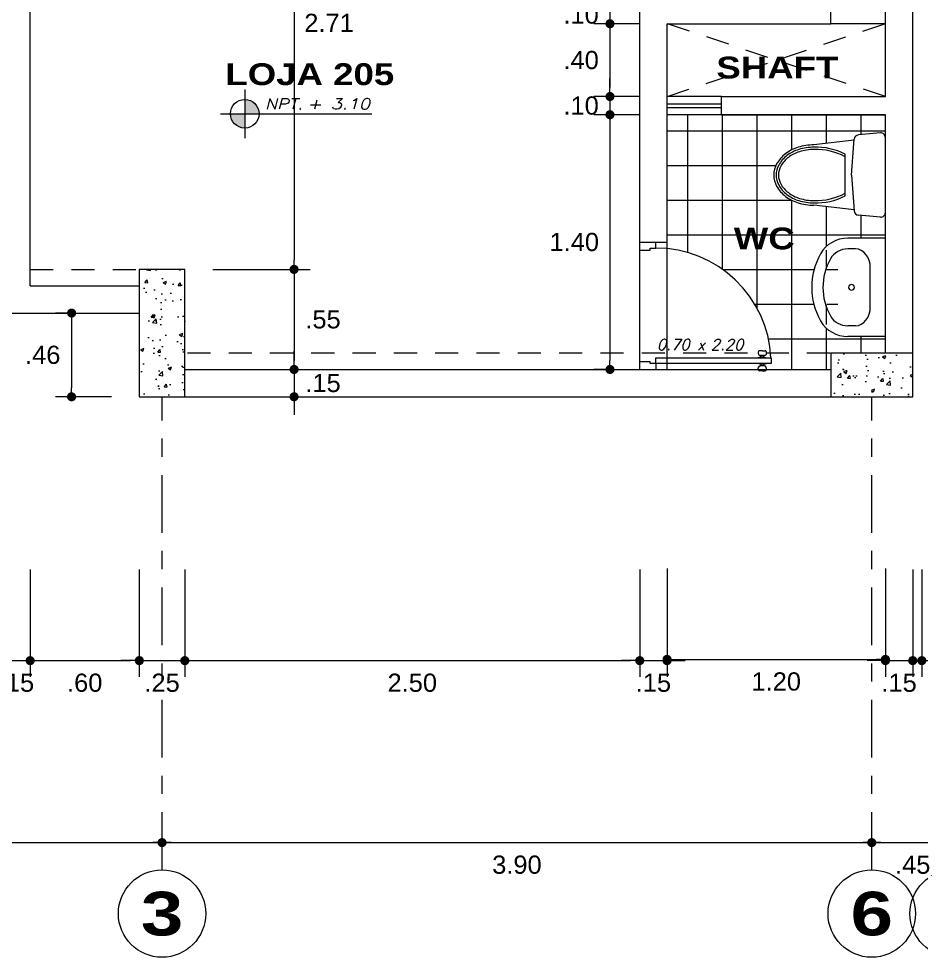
# Model space of a CAD drawing. Header units: millimetres. Extents: x 2178 to 2304, y 1220 to 1359.
# Drawn here: x 2191.08 to 2196.04, y 1281.28 to 1286.44 of the extents above; entities that cross this region are included whole.
import ezdxf
from ezdxf.enums import TextEntityAlignment as Align

# ---------------------------------------------------------------- set-up
doc = ezdxf.new("R2010")
doc.units = ezdxf.units.MM
doc.linetypes.add('CENTER', pattern=[50.800000000000004, 31.75, -6.35, 6.35, -6.35])
doc.linetypes.add('HIDDEN', pattern=[9.524999999999999, 6.35, -3.175])
doc.layers.get('0').update_dxf_attribs({"lineweight": 0})
for name, color, linetype, lineweight in [('carpinteria', 12, 'Continuous', 5), ('COTAS', 40, 'Continuous', 20), ('Ejes22', 50, 'CENTER', 9), ('Mobiliario', 52, 'Continuous', 5), ('muros bajos', 2, 'Continuous', 25), ('PLUMA 1', 46, 'Continuous', 13), ('PLUMA 7', 10, 'Continuous', 0), ('PLUMA4', 160, 'Continuous', 40), ('PROY', 13, 'HIDDEN', 13), ('TEXTO', 5, 'Continuous', 18), ('TEXTOS', 42, 'Continuous', 13)]:
    doc.layers.add(name, color=color, linetype=linetype, lineweight=lineweight)
doc.layers.add('pisos....', color=7, linetype='Continuous', lineweight=5, true_color=0x7c7f7e)
doc.styles.add('ARIAL', font='arial.ttf')
doc.styles.add('ARIAL-N', font='arialbd.ttf')
doc.styles.add('ARIALCH', font='arialbd.ttf', dxfattribs={"width": 1.25})
doc.styles.add('SIMPLEX', font='simplex.shx', dxfattribs={"width": 1.2, "oblique": 15})
doc.dimstyles.new('RPM 50', dxfattribs={"dimtxt": 0.1, "dimasz": 0.05, "dimexe": 0.08849999999999973, "dimexo": 0.1535, "dimgap": 0.07099999999999997, "dimtad": 2, "dimtih": 1, "dimtoh": 1, "dimzin": 4, "dimdsep": 46, "dimtxsty": 'ARIAL', "dimblk": 'DOT', "dimcen": 0.4, "dimdle": 0.25, "dimclrd": 8, "dimclre": 8, "dimclrt": 9, "dimadec": 0, "dimazin": 0, "dimtfac": 1, "dimtix": 1, "dimtmove": 0, "dimatfit": 3, "dimldrblk": 'DOT', "dimfxl": 0.5, "dimfxlon": 1, "dimlwd": 0, "dimlwe": 0, "dimarcsym": 0})
pattern_1 = [(49.99999999999999, (1020.136031399712, -473.2546719146419), (0.182184668996004, -0.01593908553890309), [0.01905, -0.20955]), (355, (1020.136031399712, -473.2546719146419), (-0.03524342142496934, 0.1910568452390352), [0.01524, -0.16764058417]), (100.4514447, (1020.151213406712, -473.256000168142), (0.1469412470903533, 0.1751177519121951), [0.01619000879999999, -0.1780902445999999]), (46.18420000000001, (1020.136031399712, -473.2038719146419), (0.2710790408921299, -0.04204232793272715), [0.028575, -0.314325]), (96.63555760999992, (1020.158621299712, -473.207375414642), (0.237404134051503, 0.2474261245977215), [0.02428502314, -0.26713560816]), (351.1841511700001, (1020.136031399712, -473.2038719146419), (0.237404134064977, 0.2474261245855326), [0.02285996707, -0.25145973192]), (21, (1020.161431399712, -473.2165719146419), (0.1516143912691325, -0.1022651981870876), [0.01905, -0.20955]), (326.0000000000001, (1020.161431399712, -473.2165719146419), (0.06180202834764707, 0.1841879661223193), [0.01524, -0.16764]), (71.45144499999999, (1020.174065932312, -473.2250940145418), (0.2134164192787162, 0.08192276888590524), [0.0161900088, -0.1780899376]), (37.50000000000001, (1020.136031399712, -473.2546719146419), (0.003088603250591816, 0.0845550388731531), [0, -0.165608, 0, -0.17018, 0, -0.168275]), (7.499999999999999, (1020.136031399712, -473.2546719146419), (0.06681966251030574, 0.1001805748181195), [0, -0.09702799999999999, 0, -0.161798, 0, -0.06413500000000001]), (327.5, (1020.079389399712, -473.2546719146419), (0.1355905951668714, -0.005728743992673458), [0, -0.0635, 0, -0.19812, 0, -0.26289]), (317.5, (1020.053989399712, -473.2546719146419), (0.148129181386018, 0.02542649103333302), [0, -0.08255, 0, -0.131572, 0, -0.18669])]

# ---------------------------------------------------------------- blocks, each defined once
blk = doc.blocks.new('puerta de 0.80')
for p, q in [((0, 0.7578726278069325), (0, 0.8078726278070008)), ((0, 0.05787262780700075), (0, 0.8078726278070008)), ((0.06500000000005457, 0.7578726278069325), (0.06500000000005457, 0.770372627806978)), ((0.06500000000005457, 0.770372627806978), (0.1000000000000227, 0.770372627806978)), ((0.1000000000000227, 0.770372627806978), (0.1000000000000227, 0.8078726278070008)), ((0, 0.7578726278069325), (0.06500000000005457, 0.7578726278069325)), ((0.7699992280930701, 0.1257452267906274), (0.753031481821381, 0.1257452267906274)), ((0.7699992280930701, 0.1257452267906274), (0.7869669743646455, 0.1257452267906274)), ((0.1000000000000227, 0.08037262780703713), (0.8250000000000455, 0.08037262780703713)), ((0.1000000000000227, 0.04537262780695528), (0.1000000000000227, 0.08037262780703713)), ((0.743372223558481, 0.1131570363396577), (0.7462233707656196, 0.1025164101029077)), ((0.7820575276252839, 0.09510460055400927), (0.7558826290285197, 0.09510460055400927)), ((0.7558826290285197, 0.09510460055400927), (0.7579409285608563, 0.09510460055400927)), ((0.7820575276252839, 0.08545825626470105), (0.7558826290285197, 0.08545825626470105)), ((0.762940928560738, 0.09010460055401381), (0.762940928560738, 0.08545825626470105)), ((0.7770575276252885, 0.09010460055401381), (0.7770575276252885, 0.08545825626470105)), ((0.7841158271576205, 0.09510460055400927), (0.7820575276252839, 0.09510460055400927)), ((0.7966262326275455, 0.1131570363396577), (0.7937750854204069, 0.1025164101029077)), ((0.8250000000000455, 0.08037262780703713), (0.8250000000000455, 0.04537262780695528)), ((0, 0.007872627806932542), (0, 0.05787262780700075)), ((0, 0.05787262780700075), (0.06500000000005457, 0.05787262780700075)), ((0.06500000000005457, 0.04537262780695528), (0.06500000000005457, 0.05787262780700075)), ((0.1000000000000227, 0.04537262780695528), (0.06500000000005457, 0.04537262780695528)), ((0.8250000000000455, 0.04537262780695528), (0.1000000000000227, 0.04537262780695528)), ((0.1000000000000227, 0.04537262780695528), (0.1000000000000227, 0.007872627806932542)), ((0.743372223558481, 0.01258821927433473), (0.7462233707656196, 0.02322884551108473)), ((0.7699992280930701, 2.882325134123676e-08), (0.753031481821381, 2.882325134123676e-08)), ((0.7820575276252839, 0.04028699934929136), (0.7558826290285197, 0.04028699934929136)), ((0.7820575276252839, 0.03064065505998315), (0.7558826290285197, 0.03064065505998315)), ((0.7558826290285197, 0.03064065505998315), (0.7579409285608563, 0.03064065505998315)), ((0.762940928560738, 0.0356406550599786), (0.762940928560738, 0.04028699934929136)), ((0.7699992280930701, 2.882325134123676e-08), (0.7869669743646455, 2.882325134123676e-08)), ((0.8250000000000455, 0.04537262780695528), (0.7720000000000482, 0.04537262780695528)), ((0.7770575276252885, 0.0356406550599786), (0.7770575276252885, 0.04028699934929136)), ((0.7841158271576205, 0.03064065505998315), (0.7820575276252839, 0.03064065505998315)), ((0.7966262326275455, 0.01258821927433473), (0.7937750854204069, 0.02322884551108473))]:
    blk.add_line(p, q)
at = {"linetype": 'Continuous', "lineweight": 0}
for p, q in [((0.7558826290285197, 0.08545825626470105), (0.7419099796773025, 0.08037262780692345)), ((0.7820575276252839, 0.08545825626470105), (0.796030176976501, 0.08037262780692345)), ((0.7558826290285197, 0.04028699934929136), (0.7419099796773025, 0.04537262780695528)), ((0.7820575276252839, 0.04028699934929136), (0.796030176976501, 0.04537262780695528))]:
    blk.add_line(p, q, dxfattribs=at)
for centre, radius, start, end in [((0.1000000000000227, 0.04537262780695528), 0.725, 2.767078666097358, 90), ((0.753031481821381, 0.1157452267906365), 0.01, 90, 195.0000000000087), ((0.7869669743646455, 0.1157452267906365), 0.01, 344.9999999999912, 90), ((0.7558826290285197, 0.1051046005540002), 0.01, 195.0000000001698, 270), ((0.7579409285607426, 0.09010460055401381), 0.005, 0, 90), ((0.7820575276252839, 0.09010460055401381), 0.005, 90, 180), ((0.7841158271575068, 0.1051046005540002), 0.01, 270, 344.9999999998302), ((0.753031481821381, 0.01000002882324225), 0.01, 164.9999999999913, 270), ((0.7558826290285197, 0.02064065505999224), 0.01, 90, 164.9999999998302), ((0.7579409285607426, 0.0356406550599786), 0.005, 270, 0), ((0.7820575276252839, 0.0356406550599786), 0.005, 180, 270), ((0.7841158271575068, 0.02064065505999224), 0.01, 15.00000000016984, 90), ((0.7869669743646455, 0.01000002882324225), 0.01, 270, 15.00000000000872)]:
    blk.add_arc(centre, radius, start, end)
blk = doc.blocks.new('P')
at = {"style": 'SIMPLEX', "oblique": 15}
blk.add_text('x', height=0.06, dxfattribs=at).set_placement((-0.01697368369676155, 0.0255492955629677))
blk.add_attdef('L', text='', height=0.06, dxfattribs=at).set_placement((-0.057659880294743, 0.02554929556297481), align=Align.RIGHT)
blk.add_attdef('H', (0.05806964743619147, 0.02554929556297481), '', height=0.06, dxfattribs=at)
blk = doc.blocks.new('LAVATORIO')
at = {"layer": 'PLUMA 1', "linetype": 'Continuous', "lineweight": 20}
for p, q in [((-0.2999934783219942, 0.2071363636785648), (-0.2999934783219942, -0.02195454545901754)), ((-0.2999934783219942, 0.2071363636785648), (0.2999934783219942, 0.2071363636785648)), ((0.2999934783219942, 0.2071363636785648), (0.2999934783219942, -0.02195454545901754)), ((-0.1188260869807323, 0.1148181818415779), (0.1188260869807323, 0.1148181818415779)), ((-0.234782608743501, 0.02386363636850319), (-0.234782608743501, -0.02195454545901754)), ((0.234782608743501, 0.02386363636850319), (0.234782608743501, -0.02195454545901754))]:
    blk.add_line(p, q, dxfattribs=at)
blk.add_circle((0, 0), 0.01750000000356522, dxfattribs=at)
at = {"layer": 'PLUMA 1', "linetype": 'Continuous', "lineweight": 20, "extrusion": (0, 0, -1)}
for centre, major_axis, ratio, start_param, end_param in [((-0.1188260869807323, 0.02386363636850319), (0.1159565217627687, 2.11200665065676e-14), 0.7846746081733931, 3.141592653590338, 4.712388980384833), ((0.1188260869807323, 0.02386363636850319), (-0.1159565217627687, 9.952126509930016e-14), 0.7846746081733929, 1.570796326794223, 3.1415926535887), ((-0.1188521754517069, -0.02195454545901754), (2.795176774598603e-13, 0.1893818215381344), 0.9565217391304283, 3.638567482427635, 4.712388980383277), ((-0.1188521754517069, -0.02195454545901754), (-1.25662522260505e-12, 0.1212000033427651), 0.9565217391302343, 3.638567482442401, 4.712388980394607), ((0.1188521754517069, -0.02195454545901754), (1.256475748923904e-12, 0.1212000033427651), 0.9565217391302343, 1.57079632678498, 2.644617824737187), ((0.1188521754517069, -0.02195454545901754), (-2.791350386132135e-13, 0.1893818215381344), 0.9565217391304283, 1.570796326796306, 2.64461782475195), ((0, 0.2071363636785648), (-2.207522384136759e-16, 0.3818181859691521), 0.9565217391303741, 2.64461781258921, 3.638567494590378), ((0, 0.2071363636785648), (1.873049312265182e-16, 0.4500000041648561), 0.9565217391303545, 2.644617814432515, 3.638567492747071)]:
    blk.add_ellipse(centre, major_axis=major_axis, ratio=ratio, start_param=start_param, end_param=end_param, dxfattribs=at)
blk = doc.blocks.new('A$C17BD6781')
at = {"layer": 'Mobiliario', "linetype": 'Continuous'}
for p, q in [((0.0470258381902795, 0.2024778968581415), (0.07702583819028064, 0.4624778968581325)), ((0.4970258381902681, 0.2024778968581415), (0.467025838190267, 0.4624778968581325)), ((0.1371245447934086, 0.2600000207519599), (0.406927131587139, 0.2600000207519599)), ((0.2720258381902738, 0.2200000207519395), (0.04046188830088226, 0.2019667219995256)), ((0.2720258381902738, 0.2200000207519395), (0.5035897880796654, 0.2019667219995256)), ((2.658856601556181e-08, 0.03271609313324575), (0.01291432294007677, 0.1747733529997788)), ((0.5440516497919816, 0.03271609313324575), (0.5311373534404709, 0.1747733529997788)), ((0.0298768227825974, 2.075196903206233e-08), (0.5141748535979502, 2.075196903206233e-08))]:
    blk.add_line(p, q, dxfattribs=at)
for points in [[(0.467025838190267, 0.4624778968581325, 0.07568148098942781), (0.4514763274974598, 0.564619449634364, 0.08594715031423093), (0.409911660521658, 0.6457161817953931, 0.1060218382171382), (0.3436150782673906, 0.7032144903049868, 0.1264657149685374), (0.2720258381902738, 0.7216159645624032, 0.1264657149685252), (0.2004365981131571, 0.7032144903049868, 0.1060218382171112), (0.1341400158588897, 0.6457161817953931, 0.08594715031425326), (0.09257534888308783, 0.564619449634364, 0.07568148098944026), (0.07702583819028064, 0.4624778968581325, 0.07568148098943636)], [(0.4520258381902806, 0.4624778968581325, 0.0756814809893859), (0.4371558434836231, 0.5601558482174767, 0.08594715031428633), (0.3979260275471859, 0.6366970575473658, 0.1060218382171535), (0.3363817185640983, 0.6900737708649274, 0.1264657149685132), (0.2720258381902738, 0.7066159645624168, 0.1264657149686313), (0.2076699578163925, 0.6900737708648705, 0.1060218382170392), (0.1461256488333618, 0.6366970575473658, 0.08594715031415015), (0.1068958328969813, 0.5601558482175903, 0.07568148098951734), (0.092025838190267, 0.4624778968581325, 0.07568148098951734)], [(0.4370258381902659, 0.4624778968581325, 0.07568148098938046), (0.422835359469758, 0.5556922468005894, 0.08594715031429338), (0.3859403945727138, 0.6276779332993385, 0.1060218382171472), (0.3291483588608344, 0.6769330514248111, 0.1264657149685263), (0.2720258381902738, 0.6916159645624305, 0.1264657149686292), (0.2149033175196564, 0.6769330514248111, 0.1060218382170225), (0.1581112818078338, 0.6276779332993385, 0.08594715031417827), (0.1212163169108464, 0.5556922468007031, 0.07568148098950629), (0.1070258381902818, 0.4624778968581325, 0.07568148098950629)]]:
    blk.add_lwpolyline(points, format="xyb", dxfattribs=at)
for centre, radius, start, end in [((0.5137349313203856, 0.4501454030077241), 0.4218893808016409, 178.3249151335759, 206.7885795011672), ((0.5137349313203856, 0.4501454030077241), 0.4068893808016409, 178.3249151335759, 207.8601275501853), ((0.03031674506016202, 0.4501454030077241), 0.4068893808016409, 332.1398724498131, 1.675084866424104), ((0.03031674506016202, 0.4501454030077241), 0.4218893808016409, 333.2114204988328, 1.675084866424104), ((0.04279111913410816, 0.1720572806184748), 0.03, 94.45298473469602, 174.8055710922652), ((0.5012605572464395, 0.1720572806184748), 0.03, 5.194428907734862, 85.54701526530398), ((0.0298768227825974, 0.03000002075194175), 0.03, 174.8055710922652, 270), ((0.5141748535979502, 0.03000002075194175), 0.03, 270, 5.194428907734862)]:
    blk.add_arc(centre, radius, start, end, dxfattribs=at)
blk = doc.blocks.new('_DOT')
at = {"color": 0, "linetype": 'ByBlock'}
blk.add_line((-0.5, 0), (-1, 0), dxfattribs=at)
at = {"color": 0, "linetype": 'ByBlock', "const_width": 0.5}
blk.add_lwpolyline([(-0.25, 0, 1), (0.25, 0, 1)], format="xyb", close=True, dxfattribs=at)
blk = doc.blocks.new('*D1186')
at = {"layer": 'Defpoints', "color": 0, "transparency": 16777216}
for p in [(2188.919248934216, 1281.911513211598), (2191.869248934216, 1281.911513211598), (2191.869248934216, 1281.911513211598)]:
    blk.add_point(p, dxfattribs=at)
at = {"layer": 'muros bajos', "color": 8, "lineweight": 0, "transparency": 16777216}
for p, q in [((2188.919248934216, 1281.911513211598), (2188.919248934216, 1282.000013211598)), ((2191.869248934216, 1281.911513211598), (2191.869248934216, 1282.000013211598)), ((2188.969248934216, 1281.911513211598), (2191.819248934215, 1281.911513211598))]:
    blk.add_line(p, q, dxfattribs=at)
at = {"layer": 'muros bajos', "color": 8, "lineweight": 0, "transparency": 16777216, "xscale": 0.05, "yscale": 0.05, "zscale": 0.05, "rotation": 180}
blk.add_blockref('_DOT', (2188.919248934216, 1281.911513211598), dxfattribs=at)
at = {"layer": 'muros bajos', "color": 8, "lineweight": 0, "transparency": 16777216, "xscale": 0.05, "yscale": 0.05, "zscale": 0.05}
blk.add_blockref('_DOT', (2191.869248934216, 1281.911513211598), dxfattribs=at)
at = {"layer": 'muros bajos', "color": 9, "transparency": 16777216, "insert": (2190.394248934216, 1281.789455912826), "char_height": 0.1, "attachment_point": 5, "style": 'ARIAL'}
blk.add_mtext('2.95', dxfattribs=at)
blk = doc.blocks.new('*D1187')
at = {"layer": 'Defpoints', "color": 0, "transparency": 16777216}
for p in [(2191.869248934216, 1281.911513211598), (2195.769248934216, 1281.911513211598), (2195.769248934216, 1281.911513211598)]:
    blk.add_point(p, dxfattribs=at)
at = {"layer": 'muros bajos', "color": 8, "lineweight": 0, "transparency": 16777216}
for p, q in [((2191.869248934216, 1281.911513211598), (2191.869248934216, 1282.000013211598)), ((2195.769248934216, 1281.911513211598), (2195.769248934216, 1282.000013211598)), ((2191.919248934216, 1281.911513211598), (2195.719248934216, 1281.911513211598))]:
    blk.add_line(p, q, dxfattribs=at)
at = {"layer": 'muros bajos', "color": 8, "lineweight": 0, "transparency": 16777216, "xscale": 0.05, "yscale": 0.05, "zscale": 0.05, "rotation": 180}
blk.add_blockref('_DOT', (2191.869248934216, 1281.911513211598), dxfattribs=at)
at = {"layer": 'muros bajos', "color": 8, "lineweight": 0, "transparency": 16777216, "xscale": 0.05, "yscale": 0.05, "zscale": 0.05}
blk.add_blockref('_DOT', (2195.769248934216, 1281.911513211598), dxfattribs=at)
at = {"layer": 'muros bajos', "color": 9, "transparency": 16777216, "insert": (2193.819248934216, 1281.789421806414), "char_height": 0.1, "attachment_point": 5, "style": 'ARIAL'}
blk.add_mtext('3.90', dxfattribs=at)
blk = doc.blocks.new('*D1188')
at = {"layer": 'Defpoints', "color": 0, "transparency": 16777216}
for p in [(2195.769248934216, 1281.911513211598), (2196.219248934216, 1281.911513211598), (2196.219248934216, 1281.911513211598)]:
    blk.add_point(p, dxfattribs=at)
at = {"layer": 'muros bajos', "color": 8, "lineweight": 0, "transparency": 16777216}
for p, q in [((2195.769248934216, 1281.911513211598), (2195.769248934216, 1282.000013211598)), ((2196.219248934216, 1281.911513211598), (2196.219248934216, 1282.000013211598)), ((2195.819248934216, 1281.911513211598), (2196.169248934216, 1281.911513211598))]:
    blk.add_line(p, q, dxfattribs=at)
at = {"layer": 'muros bajos', "color": 8, "lineweight": 0, "transparency": 16777216, "xscale": 0.05, "yscale": 0.05, "zscale": 0.05, "rotation": 180}
blk.add_blockref('_DOT', (2195.769248934216, 1281.911513211598), dxfattribs=at)
at = {"layer": 'muros bajos', "color": 8, "lineweight": 0, "transparency": 16777216, "xscale": 0.05, "yscale": 0.05, "zscale": 0.05}
blk.add_blockref('_DOT', (2196.219248934216, 1281.911513211598), dxfattribs=at)
at = {"layer": 'muros bajos', "color": 9, "transparency": 16777216, "insert": (2195.994248934216, 1281.789660551298), "char_height": 0.1, "attachment_point": 5, "style": 'ARIAL'}
blk.add_mtext('.45', dxfattribs=at)
blk = doc.blocks.new('*D1207')
at = {"color": 8, "lineweight": 0, "transparency": 16777216}
for p, q in [((2191.744248934216, 1283.411513211598), (2191.744248934216, 1282.823013211598)), ((2191.994248934216, 1283.411513211598), (2191.994248934216, 1282.823013211598)), ((2191.694248934215, 1282.911513211598), (2191.644248934216, 1282.911513211598)), ((2191.744248934216, 1282.911513211598), (2191.994248934216, 1282.911513211598)), ((2192.044248934216, 1282.911513211598), (2192.094248934216, 1282.911513211598))]:
    blk.add_line(p, q, dxfattribs=at)
at = {"layer": 'Defpoints', "color": 0, "transparency": 16777216}
for p in [(2191.744248934216, 1284.361513211598), (2191.994248934216, 1284.361513211598), (2191.994248934216, 1282.911513211598)]:
    blk.add_point(p, dxfattribs=at)
at = {"color": 8, "lineweight": 0, "transparency": 16777216, "xscale": 0.05, "yscale": 0.05, "zscale": 0.05}
blk.add_blockref('_DOT', (2191.744248934216, 1282.911513211598), dxfattribs=at)
at = {"color": 8, "lineweight": 0, "transparency": 16777216, "xscale": 0.05, "yscale": 0.05, "zscale": 0.05, "rotation": 180}
blk.add_blockref('_DOT', (2191.994248934216, 1282.911513211598), dxfattribs=at)
at = {"color": 9, "transparency": 16777216, "insert": (2191.869248934216, 1282.789455912826), "char_height": 0.1, "attachment_point": 5, "style": 'ARIAL'}
blk.add_mtext('.25', dxfattribs=at)
blk = doc.blocks.new('*D1208')
at = {"color": 8, "lineweight": 0, "transparency": 16777216}
for p, q in [((2191.994248934216, 1283.411513211598), (2191.994248934216, 1282.823013211598)), ((2194.494248934216, 1283.411513211598), (2194.494248934216, 1282.823013211598)), ((2192.044248934216, 1282.911513211598), (2194.444248934215, 1282.911513211598))]:
    blk.add_line(p, q, dxfattribs=at)
at = {"layer": 'Defpoints', "color": 0, "transparency": 16777216}
for p in [(2194.494248934216, 1284.504624662267), (2191.994248934216, 1284.361513211598), (2194.494248934216, 1282.911513211598)]:
    blk.add_point(p, dxfattribs=at)
at = {"color": 8, "lineweight": 0, "transparency": 16777216, "xscale": 0.05, "yscale": 0.05, "zscale": 0.05, "rotation": 180}
blk.add_blockref('_DOT', (2191.994248934216, 1282.911513211598), dxfattribs=at)
at = {"color": 8, "lineweight": 0, "transparency": 16777216, "xscale": 0.05, "yscale": 0.05, "zscale": 0.05}
blk.add_blockref('_DOT', (2194.494248934216, 1282.911513211598), dxfattribs=at)
at = {"color": 9, "transparency": 16777216, "insert": (2193.244248934216, 1282.789455912826), "char_height": 0.1, "attachment_point": 5, "style": 'ARIAL'}
blk.add_mtext('2.50', dxfattribs=at)
blk = doc.blocks.new('*D1209')
at = {"color": 8, "lineweight": 0, "transparency": 16777216}
for p, q in [((2194.494248934216, 1283.411513211598), (2194.494248934216, 1282.823013211598)), ((2194.644248934216, 1283.411513211598), (2194.644248934216, 1282.823013211598)), ((2194.444248934215, 1282.911513211598), (2194.394248934216, 1282.911513211598)), ((2194.494248934216, 1282.911513211598), (2194.644248934216, 1282.911513211598)), ((2194.694248934216, 1282.911513211598), (2194.744248934216, 1282.911513211598))]:
    blk.add_line(p, q, dxfattribs=at)
at = {"layer": 'Defpoints', "color": 0, "transparency": 16777216}
for p in [(2194.494248934216, 1284.504624662267), (2194.644248934216, 1284.511513211598), (2194.644248934216, 1282.911513211598)]:
    blk.add_point(p, dxfattribs=at)
at = {"color": 8, "lineweight": 0, "transparency": 16777216, "xscale": 0.05, "yscale": 0.05, "zscale": 0.05}
blk.add_blockref('_DOT', (2194.494248934216, 1282.911513211598), dxfattribs=at)
at = {"color": 8, "lineweight": 0, "transparency": 16777216, "xscale": 0.05, "yscale": 0.05, "zscale": 0.05, "rotation": 180}
blk.add_blockref('_DOT', (2194.644248934216, 1282.911513211598), dxfattribs=at)
at = {"color": 9, "transparency": 16777216, "insert": (2194.569248934216, 1282.789455912826), "char_height": 0.1, "attachment_point": 5, "style": 'ARIAL'}
blk.add_mtext('.15', dxfattribs=at)
blk = doc.blocks.new('*D1210')
at = {"color": 8, "lineweight": 0, "transparency": 16777216}
for p, q in [((2194.644248934216, 1283.418401760929), (2194.644248934216, 1282.829901760929)), ((2195.844248934216, 1283.418401760929), (2195.844248934216, 1282.829901760929)), ((2194.694248934216, 1282.918401760929), (2195.794248934216, 1282.918401760929))]:
    blk.add_line(p, q, dxfattribs=at)
at = {"layer": 'Defpoints', "color": 0, "transparency": 16777216}
for p in [(2195.844248934216, 1284.601513211598), (2194.644248934216, 1284.511513211598), (2195.844248934216, 1282.918401760929)]:
    blk.add_point(p, dxfattribs=at)
at = {"color": 8, "lineweight": 0, "transparency": 16777216, "xscale": 0.05, "yscale": 0.05, "zscale": 0.05, "rotation": 180}
blk.add_blockref('_DOT', (2194.644248934216, 1282.918401760929), dxfattribs=at)
at = {"color": 8, "lineweight": 0, "transparency": 16777216, "xscale": 0.05, "yscale": 0.05, "zscale": 0.05}
blk.add_blockref('_DOT', (2195.844248934216, 1282.918401760929), dxfattribs=at)
at = {"color": 9, "transparency": 16777216, "insert": (2195.244248934216, 1282.796344462157), "char_height": 0.1, "attachment_point": 5, "style": 'ARIAL'}
blk.add_mtext('1.20', dxfattribs=at)
blk = doc.blocks.new('*D1211')
at = {"color": 8, "lineweight": 0, "transparency": 16777216}
for p, q in [((2195.844248934216, 1283.411513211598), (2195.844248934216, 1282.823013211598)), ((2195.994248934216, 1283.411513211598), (2195.994248934216, 1282.823013211598)), ((2195.794248934216, 1282.911513211598), (2195.744248934216, 1282.911513211598)), ((2195.844248934216, 1282.911513211598), (2195.994248934216, 1282.911513211598)), ((2196.044248934216, 1282.911513211598), (2196.094248934216, 1282.911513211598))]:
    blk.add_line(p, q, dxfattribs=at)
at = {"layer": 'Defpoints', "color": 0, "transparency": 16777216}
for p in [(2195.844248934216, 1284.601513211598), (2195.994248934216, 1284.601513211598), (2195.994248934216, 1282.911513211598)]:
    blk.add_point(p, dxfattribs=at)
at = {"color": 8, "lineweight": 0, "transparency": 16777216, "xscale": 0.05, "yscale": 0.05, "zscale": 0.05}
blk.add_blockref('_DOT', (2195.844248934216, 1282.911513211598), dxfattribs=at)
at = {"color": 8, "lineweight": 0, "transparency": 16777216, "xscale": 0.05, "yscale": 0.05, "zscale": 0.05, "rotation": 180}
blk.add_blockref('_DOT', (2195.994248934216, 1282.911513211598), dxfattribs=at)
at = {"color": 9, "transparency": 16777216, "insert": (2195.919248934216, 1282.789455912826), "char_height": 0.1, "attachment_point": 5, "style": 'ARIAL'}
blk.add_mtext('.15', dxfattribs=at)
blk = doc.blocks.new('*D1212')
at = {"color": 8, "lineweight": 0, "transparency": 16777216}
for p, q in [((2196.044248934216, 1283.411513211598), (2196.044248934216, 1282.823013211598)), ((2199.344248934216, 1283.411513211598), (2199.344248934216, 1282.823013211598)), ((2196.094248934216, 1282.911513211598), (2199.294248934216, 1282.911513211598))]:
    blk.add_line(p, q, dxfattribs=at)
at = {"layer": 'Defpoints', "color": 0, "transparency": 16777216}
for p in [(2199.344248934216, 1284.511513211598), (2196.044248934216, 1284.361513211598), (2199.344248934216, 1282.911513211598)]:
    blk.add_point(p, dxfattribs=at)
at = {"color": 8, "lineweight": 0, "transparency": 16777216, "xscale": 0.05, "yscale": 0.05, "zscale": 0.05, "rotation": 180}
blk.add_blockref('_DOT', (2196.044248934216, 1282.911513211598), dxfattribs=at)
at = {"color": 8, "lineweight": 0, "transparency": 16777216, "xscale": 0.05, "yscale": 0.05, "zscale": 0.05}
blk.add_blockref('_DOT', (2199.344248934216, 1282.911513211598), dxfattribs=at)
at = {"color": 9, "transparency": 16777216, "insert": (2197.694248934216, 1282.789421806414), "char_height": 0.1, "attachment_point": 5, "style": 'ARIAL'}
blk.add_mtext('3.30', dxfattribs=at)
blk = doc.blocks.new('*D1171')
at = {"color": 8, "lineweight": 0, "transparency": 16777216}
for p, q in [((2194.330506449922, 1286.561513211599), (2194.330506449922, 1286.611513211599)), ((2194.490748934217, 1286.511513211599), (2194.242006449922, 1286.511513211599)), ((2194.330506449922, 1286.511513211599), (2194.330506449922, 1286.411513211599)), ((2194.490748934217, 1286.411513211599), (2194.242006449922, 1286.411513211599)), ((2194.330506449922, 1286.361513211599), (2194.330506449922, 1286.311513211599))]:
    blk.add_line(p, q, dxfattribs=at)
at = {"layer": 'Defpoints', "color": 0, "transparency": 16777216}
for p in [(2194.644248934217, 1286.511513211599), (2194.330506449922, 1286.411513211599), (2194.644248934217, 1286.411513211599)]:
    blk.add_point(p, dxfattribs=at)
at = {"color": 8, "lineweight": 0, "transparency": 16777216, "xscale": 0.05, "yscale": 0.05, "zscale": 0.05}
for p, rotation in [((2194.330506449922, 1286.511513211599), 270), ((2194.330506449922, 1286.411513211599), 90)]:
    blk.add_blockref('_DOT', p, dxfattribs=dict(at, rotation=rotation))
at = {"color": 9, "transparency": 16777216, "insert": (2194.172091715952, 1286.461513211598), "char_height": 0.1, "attachment_point": 5, "style": 'ARIAL'}
blk.add_mtext('.10', dxfattribs=at)
blk = doc.blocks.new('*D1172')
at = {"color": 8, "lineweight": 0, "transparency": 16777216}
for p, q in [((2194.490748934217, 1286.411513211599), (2194.242006449922, 1286.411513211599)), ((2194.330506449922, 1286.361513211599), (2194.330506449922, 1286.061513211599)), ((2194.490748934217, 1286.011513211599), (2194.242006449922, 1286.011513211599))]:
    blk.add_line(p, q, dxfattribs=at)
at = {"layer": 'Defpoints', "color": 0, "transparency": 16777216}
for p in [(2194.644248934217, 1286.411513211599), (2194.330506449922, 1286.011513211599), (2194.644248934217, 1286.011513211599)]:
    blk.add_point(p, dxfattribs=at)
at = {"color": 8, "lineweight": 0, "transparency": 16777216, "xscale": 0.05, "yscale": 0.05, "zscale": 0.05}
for p, rotation in [((2194.330506449922, 1286.411513211599), 90), ((2194.330506449922, 1286.011513211599), 270)]:
    blk.add_blockref('_DOT', p, dxfattribs=dict(at, rotation=rotation))
at = {"color": 9, "transparency": 16777216, "insert": (2194.172091715952, 1286.211513211598), "char_height": 0.1, "attachment_point": 5, "style": 'ARIAL'}
blk.add_mtext('.40', dxfattribs=at)
blk = doc.blocks.new('*D1173')
at = {"color": 8, "lineweight": 0, "transparency": 16777216}
for p, q in [((2194.330506449922, 1286.061513211599), (2194.330506449922, 1286.111513211599)), ((2194.490748934217, 1286.011513211599), (2194.242006449922, 1286.011513211599)), ((2194.330506449922, 1286.011513211599), (2194.330506449922, 1285.911513211599)), ((2194.490748934217, 1285.911513211599), (2194.242006449922, 1285.911513211599)), ((2194.330506449922, 1285.861513211599), (2194.330506449922, 1285.811513211599))]:
    blk.add_line(p, q, dxfattribs=at)
at = {"layer": 'Defpoints', "color": 0, "transparency": 16777216}
for p in [(2194.644248934217, 1286.011513211599), (2194.330506449922, 1285.911513211599), (2194.644248934217, 1285.911513211599)]:
    blk.add_point(p, dxfattribs=at)
at = {"color": 8, "lineweight": 0, "transparency": 16777216, "xscale": 0.05, "yscale": 0.05, "zscale": 0.05}
for p, rotation in [((2194.330506449922, 1286.011513211599), 270), ((2194.330506449922, 1285.911513211599), 90)]:
    blk.add_blockref('_DOT', p, dxfattribs=dict(at, rotation=rotation))
at = {"color": 9, "transparency": 16777216, "insert": (2194.172091715952, 1285.961513211598), "char_height": 0.1, "attachment_point": 5, "style": 'ARIAL'}
blk.add_mtext('.10', dxfattribs=at)
blk = doc.blocks.new('*D1174')
at = {"color": 8, "lineweight": 0, "transparency": 16777216}
for p, q in [((2194.490748934217, 1285.911513211599), (2194.242006449922, 1285.911513211599)), ((2194.330506449922, 1285.861513211599), (2194.330506449922, 1284.561513211599)), ((2194.340748934217, 1284.511513211599), (2194.242006449922, 1284.511513211599))]:
    blk.add_line(p, q, dxfattribs=at)
at = {"layer": 'Defpoints', "color": 0, "transparency": 16777216}
for p in [(2194.644248934217, 1285.911513211599), (2194.330506449922, 1284.511513211599), (2194.494248934217, 1284.511513211599)]:
    blk.add_point(p, dxfattribs=at)
at = {"color": 8, "lineweight": 0, "transparency": 16777216, "xscale": 0.05, "yscale": 0.05, "zscale": 0.05}
for p, rotation in [((2194.330506449922, 1285.911513211599), 90), ((2194.330506449922, 1284.511513211599), 270)]:
    blk.add_blockref('_DOT', p, dxfattribs=dict(at, rotation=rotation))
at = {"color": 9, "transparency": 16777216, "insert": (2194.134506449922, 1285.211513211598), "char_height": 0.1, "attachment_point": 5, "style": 'ARIAL'}
blk.add_mtext('1.40', dxfattribs=at)
blk = doc.blocks.new('*D1175')
at = {"color": 8, "lineweight": 0, "transparency": 16777216}
for p, q in [((2192.594736830965, 1287.771513211599), (2192.683236830965, 1287.771513211599)), ((2192.594736830965, 1287.721513211599), (2192.594736830965, 1285.111513211599)), ((2192.147748934216, 1285.061513211599), (2192.683236830965, 1285.061513211599))]:
    blk.add_line(p, q, dxfattribs=at)
at = {"layer": 'Defpoints', "color": 0, "transparency": 16777216}
for p in [(2192.525498934217, 1287.771513211599), (2191.994248934217, 1285.061513211599), (2192.594736830965, 1285.061513211599)]:
    blk.add_point(p, dxfattribs=at)
at = {"color": 8, "lineweight": 0, "transparency": 16777216, "xscale": 0.05, "yscale": 0.05, "zscale": 0.05}
for p, rotation in [((2192.594736830965, 1287.771513211599), 90), ((2192.594736830965, 1285.061513211599), 270)]:
    blk.add_blockref('_DOT', p, dxfattribs=dict(at, rotation=rotation))
at = {"color": 9, "transparency": 16777216, "insert": (2192.786814593584, 1286.416513211598), "char_height": 0.1, "attachment_point": 5, "style": 'ARIAL'}
blk.add_mtext('2.71', dxfattribs=at)
blk = doc.blocks.new('*D1176')
at = {"color": 8, "lineweight": 0, "transparency": 16777216}
for p, q in [((2192.147748934216, 1285.061513211599), (2192.683236830965, 1285.061513211599)), ((2192.594736830965, 1285.011513211599), (2192.594736830965, 1284.561513211599)), ((2192.594736830965, 1284.511513211599), (2192.683236830965, 1284.511513211599))]:
    blk.add_line(p, q, dxfattribs=at)
at = {"layer": 'Defpoints', "color": 0, "transparency": 16777216}
for p in [(2191.994248934217, 1285.061513211599), (2192.594736830962, 1284.511513211599), (2192.594736830965, 1284.511513211599)]:
    blk.add_point(p, dxfattribs=at)
at = {"color": 8, "lineweight": 0, "transparency": 16777216, "xscale": 0.05, "yscale": 0.05, "zscale": 0.05}
for p, rotation in [((2192.594736830965, 1285.061513211599), 90), ((2192.594736830965, 1284.511513211599), 270)]:
    blk.add_blockref('_DOT', p, dxfattribs=dict(at, rotation=rotation))
at = {"color": 9, "transparency": 16777216, "insert": (2192.753697267528, 1284.786513211598), "char_height": 0.1, "attachment_point": 5, "style": 'ARIAL'}
blk.add_mtext('.55', dxfattribs=at)
blk = doc.blocks.new('*D1177')
at = {"color": 8, "lineweight": 0, "transparency": 16777216}
for p, q in [((2192.594736830965, 1284.561513211599), (2192.594736830965, 1284.611513211599)), ((2192.594736830965, 1284.511513211599), (2192.683236830965, 1284.511513211599)), ((2192.594736830965, 1284.511513211599), (2192.594736830965, 1284.361513211599)), ((2192.594736830965, 1284.361513211599), (2192.683236830965, 1284.361513211599)), ((2192.594736830965, 1284.311513211599), (2192.594736830965, 1284.261513211599))]:
    blk.add_line(p, q, dxfattribs=at)
at = {"layer": 'Defpoints', "color": 0, "transparency": 16777216}
for p in [(2192.594736830961, 1284.511513211599), (2192.594736830961, 1284.361513211599), (2192.594736830965, 1284.361513211599)]:
    blk.add_point(p, dxfattribs=at)
at = {"color": 8, "lineweight": 0, "transparency": 16777216, "xscale": 0.05, "yscale": 0.05, "zscale": 0.05}
for p, rotation in [((2192.594736830965, 1284.511513211599), 270), ((2192.594736830965, 1284.361513211599), 90)]:
    blk.add_blockref('_DOT', p, dxfattribs=dict(at, rotation=rotation))
at = {"color": 9, "transparency": 16777216, "insert": (2192.753697267527, 1284.436513211598), "char_height": 0.1, "attachment_point": 5, "style": 'ARIAL'}
blk.add_mtext('.15', dxfattribs=at)
blk = doc.blocks.new('*D1178')
at = {"color": 8, "lineweight": 0, "transparency": 16777216}
for p, q in [((2191.371947059275, 1284.821513211599), (2191.283447059276, 1284.821513211599)), ((2191.371947059275, 1284.771513211599), (2191.371947059275, 1284.411513211599)), ((2191.590748934217, 1284.361513211599), (2191.283447059276, 1284.361513211599))]:
    blk.add_line(p, q, dxfattribs=at)
at = {"layer": 'Defpoints', "color": 0, "transparency": 16777216}
for p in [(2191.392737324698, 1284.821513211599), (2191.371947059275, 1284.361513211599), (2191.744248934217, 1284.361513211599)]:
    blk.add_point(p, dxfattribs=at)
at = {"color": 8, "lineweight": 0, "transparency": 16777216, "xscale": 0.05, "yscale": 0.05, "zscale": 0.05}
for p, rotation in [((2191.371947059275, 1284.821513211599), 90), ((2191.371947059275, 1284.361513211599), 270)]:
    blk.add_blockref('_DOT', p, dxfattribs=dict(at, rotation=rotation))
at = {"color": 9, "transparency": 16777216, "insert": (2191.213395899657, 1284.591513211598), "char_height": 0.1, "attachment_point": 5, "style": 'ARIAL'}
blk.add_mtext('.46', dxfattribs=at)
blk = doc.blocks.new('N')
at = {"linetype": 'Continuous'}
h = blk.add_hatch(color=256, dxfattribs=at)
h.paths.add_polyline_path([(0, 0.1000000000000085), (0, 0), (0.1000000000000014, 0, 0.4142135623730981)])
h.paths.add_polyline_path([(-0.1000000000000014, 0, 0.4142135623730981), (0, -0.1000000000000085), (0, 0)])
for points in [[(0, 0.1700000000000017), (0, -0.1700000000000017)], [(-0.1700000000000017, 0), (0.8870854846603891, 0)]]:
    blk.add_lwpolyline(points)
blk.add_circle((0, 0), 0.1)
at = {"color": 64, "style": 'SIMPLEX', "oblique": 15, "width": 1.2}
blk.add_text('NPT.', height=0.075, dxfattribs=at).set_placement((0.1397908554024241, 0.03140925992012455))
at = {"color": 64, "style": 'SIMPLEX', "oblique": 15, "width": 1.062312430358449}
blk.add_attdef('NIV', text='', height=0.075, dxfattribs=at).set_placement((0.434891932751043, 0.03140925992012455), (0.8749927967566862, 0.03140925992012455), align=Align.FIT)
blk = doc.blocks.new('*D1312')
at = {"color": 8, "lineweight": 0, "transparency": 16777216}
for p, q in [((2190.994248934216, 1283.411513211598), (2190.994248934216, 1282.823013211598)), ((2191.144248934216, 1283.411513211598), (2191.144248934216, 1282.823013211598)), ((2190.944248934215, 1282.911513211598), (2190.894248934216, 1282.911513211598)), ((2190.994248934216, 1282.911513211598), (2191.144248934216, 1282.911513211598)), ((2191.194248934216, 1282.911513211598), (2191.244248934216, 1282.911513211598))]:
    blk.add_line(p, q, dxfattribs=at)
at = {"layer": 'Defpoints', "color": 0, "transparency": 16777216}
for p in [(2190.994248934216, 1284.971513211598), (2191.144248934216, 1284.971513211598), (2191.144248934216, 1282.911513211598)]:
    blk.add_point(p, dxfattribs=at)
at = {"color": 8, "lineweight": 0, "transparency": 16777216, "xscale": 0.05, "yscale": 0.05, "zscale": 0.05}
blk.add_blockref('_DOT', (2190.994248934216, 1282.911513211598), dxfattribs=at)
at = {"color": 8, "lineweight": 0, "transparency": 16777216, "xscale": 0.05, "yscale": 0.05, "zscale": 0.05, "rotation": 180}
blk.add_blockref('_DOT', (2191.144248934216, 1282.911513211598), dxfattribs=at)
at = {"color": 9, "transparency": 16777216, "insert": (2191.069248934216, 1282.789455912826), "char_height": 0.1, "attachment_point": 5, "style": 'ARIAL'}
blk.add_mtext('.15', dxfattribs=at)
blk = doc.blocks.new('*D1313')
at = {"color": 8, "lineweight": 0, "transparency": 16777216}
for p, q in [((2191.144248934216, 1283.411513211598), (2191.144248934216, 1282.823013211598)), ((2191.744248934216, 1283.411513211598), (2191.744248934216, 1282.823013211598)), ((2191.194248934216, 1282.911513211598), (2191.694248934215, 1282.911513211598))]:
    blk.add_line(p, q, dxfattribs=at)
at = {"layer": 'Defpoints', "color": 0, "transparency": 16777216}
for p in [(2191.144248934216, 1284.971513211598), (2191.744248934216, 1284.971513211598), (2191.744248934216, 1282.911513211598)]:
    blk.add_point(p, dxfattribs=at)
at = {"color": 8, "lineweight": 0, "transparency": 16777216, "xscale": 0.05, "yscale": 0.05, "zscale": 0.05, "rotation": 180}
blk.add_blockref('_DOT', (2191.144248934216, 1282.911513211598), dxfattribs=at)
at = {"color": 8, "lineweight": 0, "transparency": 16777216, "xscale": 0.05, "yscale": 0.05, "zscale": 0.05}
blk.add_blockref('_DOT', (2191.744248934216, 1282.911513211598), dxfattribs=at)
at = {"color": 9, "transparency": 16777216, "insert": (2191.444248934216, 1282.789455912826), "char_height": 0.1, "attachment_point": 5, "style": 'ARIAL'}
blk.add_mtext('.60', dxfattribs=at)

msp = doc.modelspace()

# ---------------------------------------------------------------- hatches: boundary and pattern name
h = msp.add_hatch()
h.set_pattern_fill('AR-CONC', color=256, scale=0.001)
h.set_pattern_definition(pattern_1)
h.paths.add_polyline_path([(2191.744248934216, 1284.821513211598), (2191.744248934216, 1284.361513211598), (2191.994248934216, 1284.361513211598), (2191.994248934216, 1284.511513211598), (2191.994248934216, 1285.061513211598), (2191.744248934216, 1285.061513211598)])
h = msp.add_hatch()
h.set_pattern_fill('AR-CONC', color=256, scale=0.001)
h.set_pattern_definition(pattern_1)
h.paths.add_polyline_path([(2195.544248934216, 1284.601513211598), (2195.544248934216, 1284.361513211598), (2195.994248934216, 1284.361513211598), (2195.994248934216, 1284.601513211598)])
at = {"layer": 'pisos....'}
h = msp.add_hatch(dxfattribs=at)
h.set_pattern_fill('NET', color=256, scale=0.06)
h.set_pattern_definition([(0, (1020.136031399712, -473.2546719146419), (0, 0.1905), []), (90, (1020.136031399712, -473.2546719146419), (-0.1905, 1.166437552015814e-17), [])])
edge = h.paths.add_edge_path()
edge.add_arc((2195.402338286524, 1285.605073049527), 0.177868858861434, 208.830754681469, 233.0387361213607, ccw=False)
edge.add_arc((2195.357063328993, 1285.580151274516), 0.1261879470156083, 180.0000000001032, 208.8307546814521, ccw=False)
edge.add_arc((2195.357063328993, 1285.580151274516), 0.1261879470160389, 151.1692453179555, 179.9999999998968, ccw=False)
edge.add_arc((2195.402338286524, 1285.555229499505), 0.1778688588609801, 126.96126387970901, 151.1692453179983, ccw=False)
edge.add_arc((2195.431863726491, 1285.51599275355), 0.2269735820391569, 107.3119157153069, 126.96126387969781, ccw=False)
edge.add_arc((2195.451142739525, 1285.454140277896), 0.2917609966197344, 90, 107.31191571531679, ccw=False)
edge.add_line((2195.451142739525, 1285.745901274516), (2195.672142739525, 1285.771401274516))
edge.add_line((2195.672142739526, 1285.771401274516), (2195.672577238156, 1285.776980631922))
edge.add_arc((2195.69800026333, 1285.775000785714), 0.0255000000000944, 95.19442890754982, 175.5470152651299, ccw=False)
edge.add_line((2195.695691601805, 1285.800396062479), (2195.816440272692, 1285.811373214377))
edge.add_arc((2195.818748934216, 1285.785977937612), 0.02549999999999673, 0, 95.19442890754982, ccw=False)
edge.add_line((2195.844248934216, 1285.785977937612), (2195.844248934216, 1285.911513211598))
edge.add_line((2195.844248934216, 1285.911513211598), (2194.944248934216, 1285.911513211598))
edge.add_line((2194.944248934216, 1285.911513211598), (2194.644248934216, 1285.911513211598))
edge.add_line((2194.644248934216, 1285.911513211598), (2194.644248934216, 1285.211513211598))
edge.add_line((2194.644248934216, 1285.211513211598), (2194.644248934216, 1285.175614386156))
edge.add_arc((2194.581748934216, 1284.544325711598), 0.6343750000001275, 5.172109006980918, 84.34592333882102, ccw=False)
edge.add_line((2195.213541012727, 1284.601513211598), (2195.844248934216, 1284.601513211598))
edge.add_line((2195.844248934216, 1284.601513211598), (2195.844248934216, 1284.692894972833))
edge.add_line((2195.844248934216, 1284.692894972833), (2195.637941406329, 1284.692894972833))
edge.add_ellipse((2195.638067115992, 1284.855922145417), major_axis=(0.1704436393843569, 2.49983864526988e-13), ratio=0.9565217391305934, start_angle=208.4745602166175, end_angle=269.9999999999196, ccw=False)
edge.add_ellipse((2195.844248934216, 1284.962889103323), major_axis=(-0.4050000037482276, 4.744386080289655e-16), ratio=0.9565217391312869, start_angle=-28.474560807873104, end_angle=28.474560807873274, ccw=False)
edge.add_ellipse((2195.638067115992, 1285.06985606123), major_axis=(-0.170443639384357, 2.499081723458499e-13), ratio=0.956521739130593, start_angle=-89.99999999991968, end_angle=-28.47456021661759, ccw=False)
edge.add_line((2195.637941406329, 1285.232883233813), (2195.844248934216, 1285.232883233813))
edge.add_line((2195.844248934216, 1285.232883233813), (2195.844248934216, 1285.37432461142))
edge.add_arc((2195.818748934216, 1285.37432461142), 0.02549999999999673, -95.19442890754982, 0, ccw=False)
edge.add_line((2195.816440272692, 1285.348929334654), (2195.695691601805, 1285.359906486553))
edge.add_arc((2195.69800026333, 1285.385301763318), 0.0255000000000944, 184.4529847348701, 264.80557109245024, ccw=False)
edge.add_line((2195.672577238156, 1285.38332191711), (2195.672142739526, 1285.388901274516))
edge.add_line((2195.672142739526, 1285.388901274516), (2195.451142739526, 1285.414401274516))
edge.add_arc((2195.451142739525, 1285.706162271136), 0.2917609966196871, 252.68808428414792, 270, ccw=False)
edge.add_arc((2195.431863726491, 1285.644309795482), 0.2269735820387949, 233.0387361214157, 252.6880842841864, ccw=False)
h.paths.add_polyline_path([(2195.544248934216, 1284.601513211598), (2195.213541012727, 1284.601513211598, -0.01049430973719119), (2195.215384278874, 1284.574950711598), (2195.216123934216, 1284.574950711598), (2195.216123934216, 1284.544325711598), (2195.190775339071, 1284.544325711598), (2195.174174270888, 1284.538283416923), (2195.174174270888, 1284.535810235445, 0.4646489554522755), (2195.179160755026, 1284.531354002557, -0.3779349762624741), (2195.188802133959, 1284.524949902089), (2195.192402484325, 1284.511513211598), (2195.544248934216, 1284.511513211598)])

# ---------------------------------------------------------------- linework, layer by layer
for points in [[(2195.844248934216, 1286.411513211598), (2195.544248934216, 1286.411513211598)], [(2194.944248934216, 1286.011513211598), (2194.644248934216, 1286.011513211598)], [(2194.644248934216, 1285.971513211598), (2194.944248934216, 1285.971513211598)], [(2194.644248934216, 1285.951513211598), (2194.944248934216, 1285.951513211598)], [(2195.844248934216, 1285.911513211598), (2194.644248934216, 1285.911513211598)], [(2194.944248934216, 1285.911513211598), (2194.644248934216, 1285.911513211598)], [(2194.494248934216, 1284.511513211598), (2194.494248934216, 1285.211513211598)], [(2194.644248934216, 1284.511513211598), (2194.644248934216, 1285.211513211598)]]:
    msp.add_lwpolyline(points)
at = {"layer": 'COTAS'}
for centre in [(2191.869248934216, 1281.521513211598), (2195.769248934216, 1281.521513211598), (2196.219248934216, 1281.521513211598)]:
    msp.add_circle(centre, 0.24, dxfattribs=at)
at = {"layer": 'Ejes22', "linetype": 'CENTER', "lineweight": 9, "ltscale": 0.01}
for points in [[(2191.869248934216, 1281.761513211598), (2191.869248934216, 1284.361513211598)], [(2195.769248934216, 1281.761513211598), (2195.769248934216, 1284.361513211598)]]:
    msp.add_lwpolyline(points, dxfattribs=at)
at = {"layer": 'PLUMA 7'}
for points in [[(2191.144248934216, 1284.971513211598), (2191.144248934216, 1288.321513211598)], [(2194.494248934216, 1285.211513211598), (2194.494248934216, 1288.021513211598)], [(2195.994248934216, 1284.511513211598), (2195.994248934216, 1288.021513211598)], [(2195.844248934216, 1286.011513211598), (2195.844248934216, 1287.621513211598)], [(2195.544248934216, 1286.411513211598), (2195.544248934216, 1286.511513211598)], [(2194.644248934216, 1285.211513211598), (2194.644248934216, 1286.411513211598)], [(2194.644248934216, 1286.411513211598), (2195.544248934216, 1286.411513211598)], [(2194.944248934216, 1286.011513211598), (2195.844248934216, 1286.011513211598)], [(2194.944248934216, 1285.911513211598), (2194.944248934216, 1286.011513211598)], [(2194.944248934216, 1285.911513211598), (2195.844248934216, 1285.911513211598)], [(2195.844248934216, 1284.601513211598), (2195.844248934216, 1285.911513211598)], [(2194.494248934216, 1285.211513211598), (2194.644248934216, 1285.211513211598)], [(2191.744248934216, 1284.361513211598), (2191.994248934216, 1284.361513211598), (2191.994248934216, 1284.511513211598), (2191.994248934216, 1285.061513211598), (2191.744248934216, 1285.061513211598), (2191.744248934216, 1284.821513211598)], [(2191.144248934216, 1284.971513211598), (2191.744248934216, 1284.971513211598)], [(2186.294248934216, 1284.821513211598), (2191.744248934216, 1284.821513211598)], [(2191.744248934216, 1284.821513211598), (2191.744248934216, 1284.821513211598), (2191.744248934216, 1284.361513211598)], [(2191.994248934216, 1284.511513211598), (2195.544248934216, 1284.511513211598)], [(2191.994248934216, 1284.361513211598), (2195.994248934216, 1284.361513211598)]]:
    msp.add_lwpolyline(points, dxfattribs=at)
msp.add_lwpolyline([(2195.994248934216, 1284.361513211598), (2195.994248934216, 1284.601513211598), (2195.544248934216, 1284.601513211598), (2195.544248934216, 1284.361513211598)], close=True, dxfattribs=at)
at = {"layer": 'PROY', "ltscale": 0.02, "flags": 128}
for points in [[(2194.644248934216, 1286.011513211598), (2195.844248934216, 1286.411513211598)], [(2195.844248934216, 1286.011513211598), (2194.644248934216, 1286.411513211598)], [(2191.144248934216, 1285.061513211598), (2191.744248934216, 1285.061513211598)], [(2195.994248934216, 1284.601513211598), (2191.994248934216, 1284.601513211598)]]:
    msp.add_lwpolyline(points, dxfattribs=at)

# ---------------------------------------------------------------- block references
at = {"layer": 'carpinteria', "xscale": 0.875, "yscale": 0.875, "zscale": 0.875}
msp.add_blockref('puerta de 0.80', (2194.494248934216, 1284.504624662267), dxfattribs=at)
at = {"layer": 'COTAS'}
ref = msp.add_blockref('N', (2192.323780247669, 1285.916719276829), dxfattribs=dict(at, xscale=0.7870854846603947, yscale=0.7870854846603947, zscale=0.7870854846603947))
ref.add_attrib('NIV', '+ 3.10', dxfattribs={"layer": '0', "color": 64, "height": 0.05903141134952907, "style": 'SIMPLEX', "oblique": 15, "width": 1.173602304014455}).set_placement((2192.666077375334, 1285.941441049396), (2193.012474377179, 1285.941441049396), align=Align.FIT)
at = {"layer": 'Mobiliario', "xscale": 0.8500000000000227, "yscale": 0.8500000000000227, "zscale": 0.8500000000000227, "rotation": 90.00000000000001}
msp.add_blockref('A$C17BD6781', (2195.844248951855, 1285.348929312054), dxfattribs=at)
at = {"layer": 'PLUMA4', "xscale": -0.9, "yscale": 0.9, "zscale": 0.9, "rotation": 270}
msp.add_blockref('LAVATORIO', (2195.657826206905, 1284.962889103323), dxfattribs=at)
at = {"layer": 'TEXTOS'}
msp.add_blockref('P', (2194.82608820679, 1284.592687238544), dxfattribs=at).add_auto_attribs({'H': '2.20', 'L': '0.70'})

# ---------------------------------------------------------------- texts
at = {"layer": 'COTAS', "style": 'ARIALCH', "width": 1.25}
for tag, p in [('3', (2191.869248934216, 1281.521513211598)), ('6', (2195.769248934216, 1281.521513211598))]:
    msp.add_attdef(tag, text='LETRAONUMERO', height=0.24, dxfattribs=at).set_placement(p, align=Align.MIDDLE_CENTER)
at = {"layer": 'TEXTO', "style": 'ARIAL-N', "width": 1.2}
for s, p in [('SHAFT', (2195.250466756873, 1286.11073068622)), ('LOJA 205', (2192.680998576257, 1286.074370390569)), ('WC', (2195.178398434097, 1285.171698992955))]:
    msp.add_text(s, height=0.12, dxfattribs=at).set_placement(p, align=Align.CENTER)

# ---------------------------------------------------------------- dimensions: what is measured, and where the dimension line sits
for base, p1, p2, picture, middle in [((2192.594736830965, 1285.061513211599), (2192.525498934216, 1287.771513211598), (2191.994248934216, 1285.061513211598), '*D1175', (2192.786814593584, 1286.416513211598)), ((2194.330506449922, 1286.411513211599), (2194.644248934216, 1286.511513211598), (2194.644248934216, 1286.411513211598), '*D1171', (2194.172091715952, 1286.461513211598)), ((2194.330506449922, 1286.011513211599), (2194.644248934216, 1286.411513211598), (2194.644248934216, 1286.011513211598), '*D1172', (2194.172091715952, 1286.211513211598)), ((2194.330506449922, 1285.911513211599), (2194.644248934216, 1286.011513211598), (2194.644248934216, 1285.911513211598), '*D1173', (2194.172091715952, 1285.961513211598)), ((2194.330506449922, 1284.511513211599), (2194.644248934216, 1285.911513211598), (2194.494248934216, 1284.511513211598), '*D1174', (2194.134506449922, 1285.211513211598)), ((2192.594736830965, 1284.511513211599), (2191.994248934216, 1285.061513211598), (2192.594736830961, 1284.511513211598), '*D1176', (2192.753697267528, 1284.786513211598)), ((2192.594736830965, 1284.361513211599), (2192.59473683096, 1284.511513211598), (2192.59473683096, 1284.361513211598), '*D1177', (2192.753697267527, 1284.436513211598))]:
    dim = msp.add_linear_dim(base=base, p1=p1, p2=p2, angle=90, dimstyle='RPM 50', override={"dimtmove": 1})
    dim.commit()
    dim.dimension.update_dxf_attribs({"geometry": picture, "text_midpoint": middle})
for base, p1, p2, picture, middle in [((2191.144248934216, 1282.911513211598), (2190.994248934216, 1284.971513211598), (2191.144248934216, 1284.971513211598), '*D1312', (2191.069248934216, 1282.789455912826)), ((2191.744248934216, 1282.911513211598), (2191.144248934216, 1284.971513211598), (2191.744248934216, 1284.971513211598), '*D1313', (2191.444248934216, 1282.789455912826)), ((2195.844248934216, 1282.918401760929), (2194.644248934216, 1284.511513211598), (2195.844248934216, 1284.601513211598), '*D1210', (2195.244248934216, 1282.796344462157)), ((2195.994248934216, 1282.911513211598), (2195.844248934216, 1284.601513211598), (2195.994248934216, 1284.601513211598), '*D1211', (2195.919248934216, 1282.789455912826)), ((2194.494248934216, 1282.911513211598), (2191.994248934216, 1284.361513211598), (2194.494248934216, 1284.504624662267), '*D1208', (2193.244248934216, 1282.789455912826)), ((2194.644248934216, 1282.911513211598), (2194.494248934216, 1284.504624662267), (2194.644248934216, 1284.511513211598), '*D1209', (2194.569248934216, 1282.789455912826)), ((2191.994248934216, 1282.911513211598), (2191.744248934216, 1284.361513211598), (2191.994248934216, 1284.361513211598), '*D1207', (2191.869248934216, 1282.789455912826))]:
    dim = msp.add_linear_dim(base=base, p1=p1, p2=p2, dimstyle='RPM 50', override={"dimtmove": 1})
    dim.commit()
    dim.dimension.update_dxf_attribs({"geometry": picture, "text_midpoint": middle})
dim = msp.add_linear_dim(base=(2191.371947059275, 1284.361513211599), p1=(2191.392737324697, 1284.821513211598), p2=(2191.744248934216, 1284.361513211598), angle=90, dimstyle='RPM 50')
dim.commit()
dim.dimension.update_dxf_attribs({"geometry": '*D1178', "text_midpoint": (2191.213395899657, 1284.591513211598)})
dim = msp.add_linear_dim(base=(2199.344248934216, 1282.911513211598), p1=(2196.044248934216, 1284.361513211598), p2=(2199.344248934216, 1284.511513211598), dimstyle='RPM 50')
dim.commit()
dim.dimension.update_dxf_attribs({"geometry": '*D1212', "text_midpoint": (2197.694248934216, 1282.789421806414)})
at = {"layer": 'muros bajos'}
for base, p1, p2, picture, middle in [((2191.869248934216, 1281.911513211598), (2188.919248934216, 1281.911513211598), (2191.869248934216, 1281.911513211598), '*D1186', (2190.394248934216, 1281.789455912826)), ((2195.769248934216, 1281.911513211598), (2191.869248934216, 1281.911513211598), (2195.769248934216, 1281.911513211598), '*D1187', (2193.819248934216, 1281.789421806414)), ((2196.219248934216, 1281.911513211598), (2195.769248934216, 1281.911513211598), (2196.219248934216, 1281.911513211598), '*D1188', (2195.994248934216, 1281.789660551298))]:
    dim = msp.add_linear_dim(base=base, p1=p1, p2=p2, dimstyle='RPM 50', dxfattribs=at)
    dim.commit()
    dim.dimension.update_dxf_attribs({"geometry": picture, "text_midpoint": middle})

doc.saveas('drawing.dxf')
